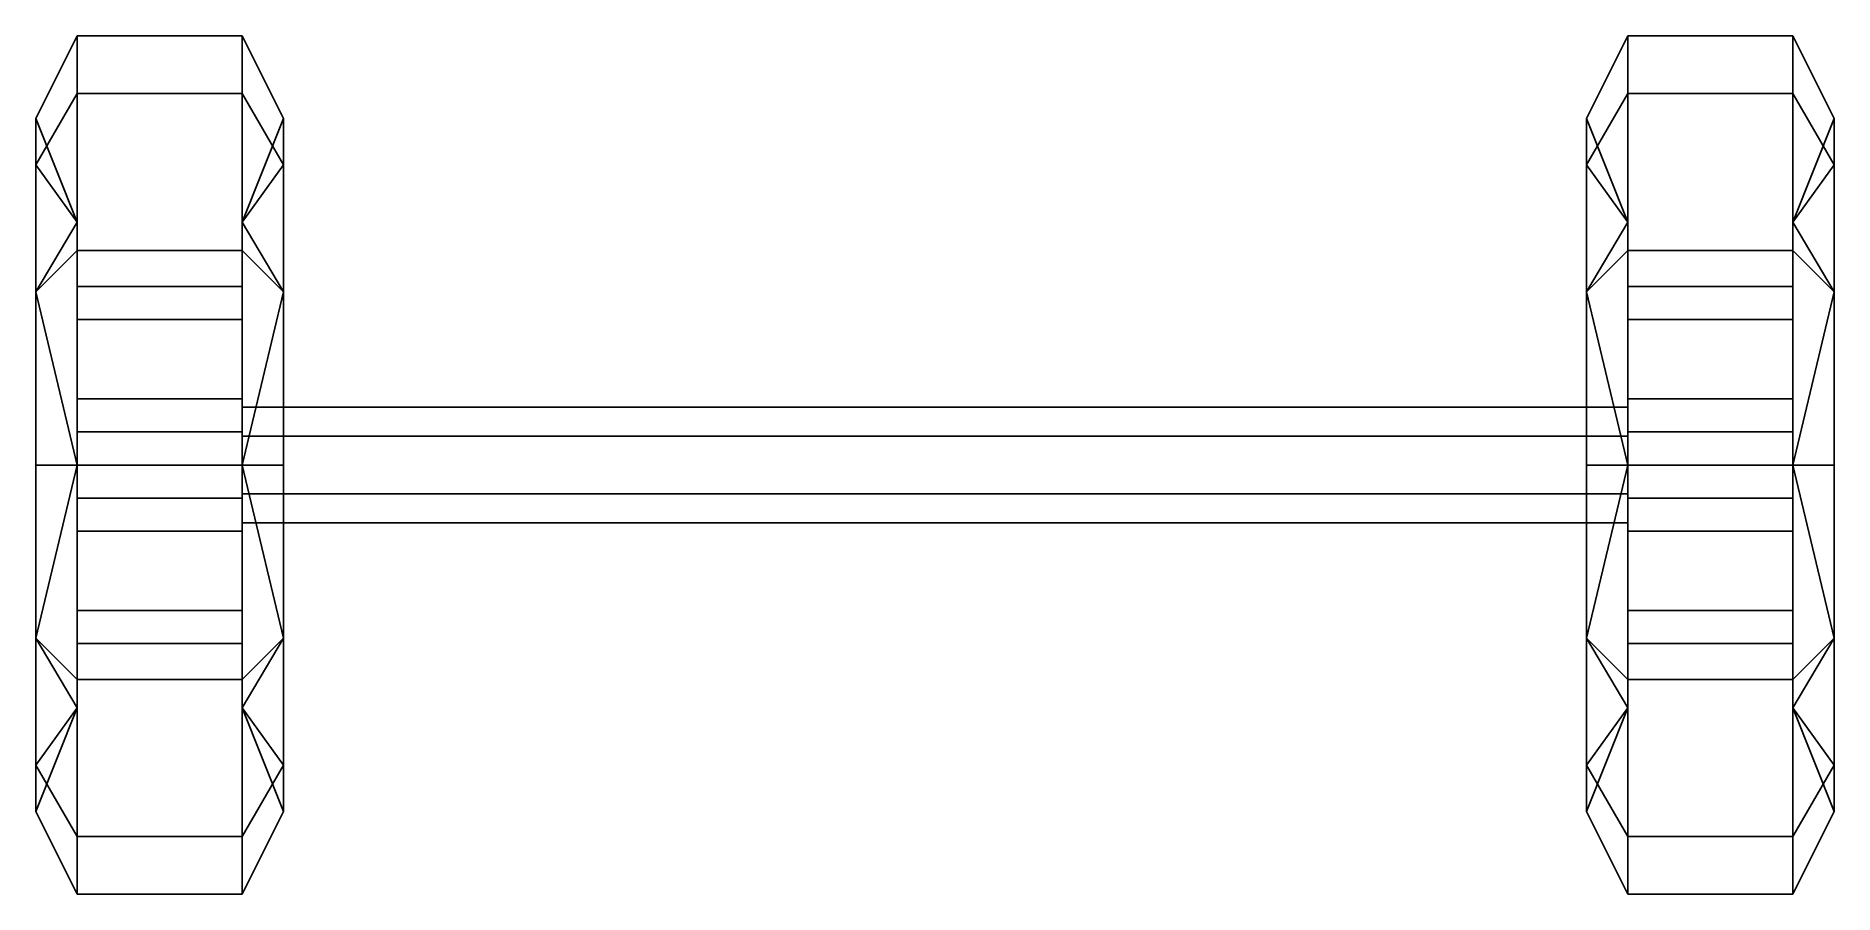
# Model space of a CAD drawing. Extents: x -1.09 to 1.09, y -0.52 to 0.52.
import ezdxf

# ---------------------------------------------------------------- set-up
doc = ezdxf.new("R2010")
doc.units = 0
doc.layers.add('WHEELS', color=2, linetype='CONTINUOUS')

msp = doc.modelspace()

# ---------------------------------------------------------------- linework, layer by layer
at = {"layer": 'WHEELS'}
for points in [[(-1.04, 0.4503, 0.26), (-1.04, 0.52), (-1.09, 0.42), (-1.09, 0.3637, 0.21)], [(-1.04, 0.52), (-1.04, 0.4503, -0.26), (-1.09, 0.3637, -0.21), (-1.09, 0.42)], [(-0.84, 0.4503, 0.26), (-0.84, 0.52), (-1.04, 0.52), (-1.04, 0.4503, 0.26)], [(-0.84, 0.52), (-0.84, 0.4503, -0.26), (-1.04, 0.4503, -0.26), (-1.04, 0.52)], [(-0.84, 0.4503, -0.26), (-0.84, 0.52), (-0.79, 0.42), (-0.79, 0.3637, -0.21)], [(-0.84, 0.52), (-0.84, 0.4503, 0.26), (-0.79, 0.3637, 0.21), (-0.79, 0.42)], [(0.84, 0.52), (0.84, 0.4503, -0.26), (0.79, 0.3637, -0.21), (0.79, 0.42)], [(0.84, 0.4503, 0.26), (0.84, 0.52), (0.79, 0.42), (0.79, 0.3637, 0.21)], [(1.04, 0.52), (1.04, 0.4503, -0.26), (0.84, 0.4503, -0.26), (0.84, 0.52)], [(1.04, 0.4503, 0.26), (1.04, 0.52), (0.84, 0.52), (0.84, 0.4503, 0.26)], [(1.04, 0.4503, -0.26), (1.04, 0.52), (1.09, 0.42), (1.09, 0.3637, -0.21)], [(1.04, 0.52), (1.04, 0.4503, 0.26), (1.09, 0.3637, 0.21), (1.09, 0.42)], [(-1.04, 0.26, 0.4503), (-1.04, 0.4503, 0.26), (-1.09, 0.3637, 0.21), (-1.09, 0.21, 0.3637)], [(-1.04, 0.4503, -0.26), (-1.04, 0.26, -0.4503), (-1.09, 0.21, -0.3637), (-1.09, 0.3637, -0.21)], [(-0.84, 0.26, 0.4503), (-0.84, 0.4503, 0.26), (-1.04, 0.4503, 0.26), (-1.04, 0.26, 0.4503)], [(-0.84, 0.4503, -0.26), (-0.84, 0.26, -0.4503), (-1.04, 0.26, -0.4503), (-1.04, 0.4503, -0.26)], [(-0.84, 0.26, -0.4503), (-0.84, 0.4503, -0.26), (-0.79, 0.3637, -0.21), (-0.79, 0.21, -0.3637)], [(-0.84, 0.4503, 0.26), (-0.84, 0.26, 0.4503), (-0.79, 0.21, 0.3637), (-0.79, 0.3637, 0.21)], [(0.84, 0.4503, -0.26), (0.84, 0.26, -0.4503), (0.79, 0.21, -0.3637), (0.79, 0.3637, -0.21)], [(0.84, 0.26, 0.4503), (0.84, 0.4503, 0.26), (0.79, 0.3637, 0.21), (0.79, 0.21, 0.3637)], [(1.04, 0.4503, -0.26), (1.04, 0.26, -0.4503), (0.84, 0.26, -0.4503), (0.84, 0.4503, -0.26)], [(1.04, 0.26, 0.4503), (1.04, 0.4503, 0.26), (0.84, 0.4503, 0.26), (0.84, 0.26, 0.4503)], [(1.04, 0.26, -0.4503), (1.04, 0.4503, -0.26), (1.09, 0.3637, -0.21), (1.09, 0.21, -0.3637)], [(1.04, 0.4503, 0.26), (1.04, 0.26, 0.4503), (1.09, 0.21, 0.3637), (1.09, 0.3637, 0.21)], [(-1.09, 0.3637, 0.21), (-1.09, 0.42), (-1.04, 0.2944, 0.17)], [(-1.09, 0.42), (-1.09, 0.3637, -0.21), (-1.04, 0.2944, -0.17), (-1.04, 0.2944, 0.17)], [(-0.79, 0.3637, -0.21), (-0.79, 0.42), (-0.84, 0.2944, -0.17)], [(-0.79, 0.42), (-0.79, 0.3637, 0.21), (-0.84, 0.2944, 0.17), (-0.84, 0.2944, -0.17)], [(0.79, 0.42), (0.79, 0.3637, -0.21), (0.84, 0.2944, -0.17), (0.84, 0.2944, 0.17)], [(0.79, 0.3637, 0.21), (0.79, 0.42), (0.84, 0.2944, 0.17)], [(1.09, 0.3637, -0.21), (1.09, 0.42), (1.04, 0.2944, -0.17)], [(1.09, 0.42), (1.09, 0.3637, 0.21), (1.04, 0.2944, 0.17), (1.04, 0.2944, -0.17)], [(-1.09, 0.21, 0.3637), (-1.09, 0.3637, 0.21), (-1.04, 0.2944, 0.17), (-1.04, 0, 0.34)], [(-1.09, 0.3637, -0.21), (-1.09, 0.21, -0.3637), (-1.04, 0.2944, -0.17)], [(-0.79, 0.21, -0.3637), (-0.79, 0.3637, -0.21), (-0.84, 0.2944, -0.17), (-0.84, 0, -0.34)], [(-0.79, 0.3637, 0.21), (-0.79, 0.21, 0.3637), (-0.84, 0.2944, 0.17)], [(0.79, 0.3637, -0.21), (0.79, 0.21, -0.3637), (0.84, 0.2944, -0.17)], [(0.79, 0.21, 0.3637), (0.79, 0.3637, 0.21), (0.84, 0.2944, 0.17), (0.84, 0, 0.34)], [(1.09, 0.21, -0.3637), (1.09, 0.3637, -0.21), (1.04, 0.2944, -0.17), (1.04, 0, -0.34)], [(1.09, 0.3637, 0.21), (1.09, 0.21, 0.3637), (1.04, 0.2944, 0.17)], [(-1.09, 0.21, -0.3637), (-1.09, 0, -0.42), (-1.04, 0, -0.34), (-1.04, 0.2944, -0.17)], [(-1.04, 0.04, -0.2269), (-1.04, 0.1765, -0.1481), (-1.04, 0.2944, -0.17), (-1.04, 0, -0.34)], [(-1.04, 0, 0.34), (-1.04, 0.2944, 0.17), (-1.04, 0.1765, 0.1481), (-1.04, 0.04, 0.2269)], [(-1.04, 0.2944, 0.17), (-1.04, 0.2944, -0.17), (-1.04, 0.2165, -0.0788), (-1.04, 0.2165, 0.0788)], [(-1.04, 0.1765, 0.1481), (-1.04, 0.2944, 0.17), (-1.04, 0.2944, 0.17), (-1.04, 0.2165, 0.0788)], [(-1.04, 0.2165, -0.0788), (-1.04, 0.2944, -0.17), (-1.04, 0.2944, -0.17), (-1.04, 0.1765, -0.1481)], [(-0.84, 0.1765, -0.1481), (-0.84, 0.04, -0.2269), (-0.84, 0, -0.34), (-0.84, 0.2944, -0.17)], [(-0.84, 0.2944, 0.17), (-0.84, 0, 0.34), (-0.84, 0.04, 0.2269), (-0.84, 0.1765, 0.1481)], [(-0.79, 0.21, 0.3637), (-0.79, 0, 0.42), (-0.84, 0, 0.34), (-0.84, 0.2944, 0.17)], [(-0.84, 0.2944, 0.17), (-0.84, 0.2165, 0.0788), (-0.84, 0.2165, -0.0788), (-0.84, 0.2944, -0.17)], [(-0.84, 0.1765, -0.1481), (-0.84, 0.2944, -0.17), (-0.84, 0.2944, -0.17), (-0.84, 0.2165, -0.0788)], [(-0.84, 0.2165, 0.0788), (-0.84, 0.2944, 0.17), (-0.84, 0.2944, 0.17), (-0.84, 0.1765, 0.1481)], [(0.79, 0.21, -0.3637), (0.79, 0, -0.42), (0.84, 0, -0.34), (0.84, 0.2944, -0.17)], [(0.84, 0.04, -0.2269), (0.84, 0.1765, -0.1481), (0.84, 0.2944, -0.17), (0.84, 0, -0.34)], [(0.84, 0, 0.34), (0.84, 0.2944, 0.17), (0.84, 0.1765, 0.1481), (0.84, 0.04, 0.2269)], [(0.84, 0.2944, 0.17), (0.84, 0.2944, -0.17), (0.84, 0.2165, -0.0788), (0.84, 0.2165, 0.0788)], [(0.84, 0.2165, -0.0788), (0.84, 0.2944, -0.17), (0.84, 0.2944, -0.17), (0.84, 0.1765, -0.1481)], [(0.84, 0.1765, 0.1481), (0.84, 0.2944, 0.17), (0.84, 0.2944, 0.17), (0.84, 0.2165, 0.0788)], [(1.04, 0.1765, -0.1481), (1.04, 0.04, -0.2269), (1.04, 0, -0.34), (1.04, 0.2944, -0.17)], [(1.09, 0.21, 0.3637), (1.09, 0, 0.42), (1.04, 0, 0.34), (1.04, 0.2944, 0.17)], [(1.04, 0.2944, 0.17), (1.04, 0, 0.34), (1.04, 0.04, 0.2269), (1.04, 0.1765, 0.1481)], [(1.04, 0.2944, 0.17), (1.04, 0.2165, 0.0788), (1.04, 0.2165, -0.0788), (1.04, 0.2944, -0.17)], [(1.04, 0.1765, -0.1481), (1.04, 0.2944, -0.17), (1.04, 0.2944, -0.17), (1.04, 0.2165, -0.0788)], [(1.04, 0.2165, 0.0788), (1.04, 0.2944, 0.17), (1.04, 0.2944, 0.17), (1.04, 0.1765, 0.1481)], [(-1.04, 0, 0.52), (-1.04, 0.26, 0.4503), (-1.09, 0.21, 0.3637), (-1.09, 0, 0.42)], [(-1.04, 0.26, -0.4503), (-1.04, 0, -0.52), (-1.09, 0, -0.42), (-1.09, 0.21, -0.3637)], [(-0.84, 0, 0.52), (-0.84, 0.26, 0.4503), (-1.04, 0.26, 0.4503), (-1.04, 0, 0.52)], [(-0.84, 0.26, -0.4503), (-0.84, 0, -0.52), (-1.04, 0, -0.52), (-1.04, 0.26, -0.4503)], [(-0.84, 0, -0.52), (-0.84, 0.26, -0.4503), (-0.79, 0.21, -0.3637), (-0.79, 0, -0.42)], [(-0.84, 0.26, 0.4503), (-0.84, 0, 0.52), (-0.79, 0, 0.42), (-0.79, 0.21, 0.3637)], [(0.84, 0.26, -0.4503), (0.84, 0, -0.52), (0.79, 0, -0.42), (0.79, 0.21, -0.3637)], [(0.84, 0, 0.52), (0.84, 0.26, 0.4503), (0.79, 0.21, 0.3637), (0.79, 0, 0.42)], [(1.04, 0.26, -0.4503), (1.04, 0, -0.52), (0.84, 0, -0.52), (0.84, 0.26, -0.4503)], [(1.04, 0, 0.52), (1.04, 0.26, 0.4503), (0.84, 0.26, 0.4503), (0.84, 0, 0.52)], [(1.04, 0, -0.52), (1.04, 0.26, -0.4503), (1.09, 0.21, -0.3637), (1.09, 0, -0.42)], [(1.04, 0.26, 0.4503), (1.04, 0, 0.52), (1.09, 0, 0.42), (1.09, 0.21, 0.3637)], [(-1.09, 0, 0.42), (-1.09, 0.21, 0.3637), (-1.04, 0, 0.34)], [(-0.84, 0.2165, -0.0788), (-0.84, 0.2165, 0.0788), (-1.04, 0.2165, 0.0788), (-1.04, 0.2165, -0.0788)], [(-0.84, 0.2165, 0.0788), (-0.84, 0.08), (-1.04, 0.08), (-1.04, 0.2165, 0.0788)], [(-0.84, 0.08), (-0.84, 0.2165, -0.0788), (-1.04, 0.2165, -0.0788), (-1.04, 0.08)], [(-1.04, 0.04, 0.0693), (-1.04, 0.1765, 0.1481), (-1.04, 0.2165, 0.0788), (-1.04, 0.08)], [(-1.04, 0.08), (-1.04, 0.2165, -0.0788), (-1.04, 0.1765, -0.1481), (-1.04, 0.04, -0.0693)], [(-0.84, 0.08), (-0.84, 0.2165, 0.0788), (-0.84, 0.1765, 0.1481), (-0.84, 0.04, 0.0693)], [(-0.84, 0.04, -0.0693), (-0.84, 0.1765, -0.1481), (-0.84, 0.2165, -0.0788), (-0.84, 0.08)], [(-0.79, 0, -0.42), (-0.79, 0.21, -0.3637), (-0.84, 0, -0.34)], [(0.79, 0, 0.42), (0.79, 0.21, 0.3637), (0.84, 0, 0.34)], [(1.04, 0.2165, 0.0788), (1.04, 0.08), (0.84, 0.08), (0.84, 0.2165, 0.0788)], [(0.84, 0.04, 0.0693), (0.84, 0.1765, 0.1481), (0.84, 0.2165, 0.0788), (0.84, 0.08)], [(1.04, 0.2165, -0.0788), (1.04, 0.2165, 0.0788), (0.84, 0.2165, 0.0788), (0.84, 0.2165, -0.0788)], [(1.04, 0.08), (1.04, 0.2165, -0.0788), (0.84, 0.2165, -0.0788), (0.84, 0.08)], [(0.84, 0.08), (0.84, 0.2165, -0.0788), (0.84, 0.1765, -0.1481), (0.84, 0.04, -0.0693)], [(1.04, 0.08), (1.04, 0.2165, 0.0788), (1.04, 0.1765, 0.1481), (1.04, 0.04, 0.0693)], [(1.04, 0.04, -0.0693), (1.04, 0.1765, -0.1481), (1.04, 0.2165, -0.0788), (1.04, 0.08)], [(1.09, 0, -0.42), (1.09, 0.21, -0.3637), (1.04, 0, -0.34)], [(-0.84, 0.04, -0.2269), (-0.84, 0.1765, -0.1481), (-1.04, 0.1765, -0.1481), (-1.04, 0.04, -0.2269)], [(-0.84, 0.1765, 0.1481), (-0.84, 0.04, 0.2269), (-1.04, 0.04, 0.2269), (-1.04, 0.1765, 0.1481)], [(-0.84, 0.04, 0.0693), (-0.84, 0.1765, 0.1481), (-1.04, 0.1765, 0.1481), (-1.04, 0.04, 0.0693)], [(-0.84, 0.1765, -0.1481), (-0.84, 0.04, -0.0693), (-1.04, 0.04, -0.0693), (-1.04, 0.1765, -0.1481)], [(1.04, 0.04, -0.2269), (1.04, 0.1765, -0.1481), (0.84, 0.1765, -0.1481), (0.84, 0.04, -0.2269)], [(1.04, 0.1765, -0.1481), (1.04, 0.04, -0.0693), (0.84, 0.04, -0.0693), (0.84, 0.1765, -0.1481)], [(1.04, 0.04, 0.0693), (1.04, 0.1765, 0.1481), (0.84, 0.1765, 0.1481), (0.84, 0.04, 0.0693)], [(1.04, 0.1765, 0.1481), (1.04, 0.04, 0.2269), (0.84, 0.04, 0.2269), (0.84, 0.1765, 0.1481)], [(-1.04, -0.08), (-1.04, -0.04, 0.0693), (-1.04, 0.04, 0.0693), (-1.04, 0.08)], [(-1.04, -0.04, -0.0693), (-1.04, -0.08), (-1.04, 0.08), (-1.04, 0.04, -0.0693)], [(-0.84, 0.08), (-0.84, 0.04, 0.0693), (-0.84, -0.04, 0.0693), (-0.84, -0.08)], [(-0.84, 0.04, -0.0693), (-0.84, 0.08), (-0.84, -0.08), (-0.84, -0.04, -0.0693)], [(0.84, 0.035, 0.0606), (0.84, 0.07), (-0.84, 0.07), (-0.84, 0.035, 0.0606)], [(0.84, 0.07), (0.84, 0.035, -0.0606), (-0.84, 0.035, -0.0606), (-0.84, 0.07)], [(0.84, -0.08), (0.84, -0.04, 0.0693), (0.84, 0.04, 0.0693), (0.84, 0.08)], [(0.84, -0.04, -0.0693), (0.84, -0.08), (0.84, 0.08), (0.84, 0.04, -0.0693)], [(1.04, 0.08), (1.04, 0.04, 0.0693), (1.04, -0.04, 0.0693), (1.04, -0.08)], [(1.04, 0.04, -0.0693), (1.04, 0.08), (1.04, -0.08), (1.04, -0.04, -0.0693)], [(-0.84, 0.04, 0.2269), (-0.84, 0.04, 0.0693), (-1.04, 0.04, 0.0693), (-1.04, 0.04, 0.2269)], [(-0.84, 0.04, -0.0693), (-0.84, 0.04, -0.2269), (-1.04, 0.04, -0.2269), (-1.04, 0.04, -0.0693)], [(-1.04, -0.04, 0.0693), (-1.04, -0.04, 0.2269), (-1.04, 0.04, 0.2269), (-1.04, 0.04, 0.0693)], [(-1.04, -0.04, 0.2269), (-1.04, 0, 0.34), (-1.04, 0, 0.34), (-1.04, 0.04, 0.2269)], [(-1.04, 0.04, -0.2269), (-1.04, 0, -0.34), (-1.04, 0, -0.34), (-1.04, -0.04, -0.2269)], [(-1.04, 0.04, -0.0693), (-1.04, 0.04, -0.2269), (-1.04, -0.04, -0.2269), (-1.04, -0.04, -0.0693)], [(-0.84, -0.04, -0.0693), (-0.84, -0.04, -0.2269), (-0.84, 0.04, -0.2269), (-0.84, 0.04, -0.0693)], [(-0.84, -0.04, -0.2269), (-0.84, 0, -0.34), (-0.84, 0, -0.34), (-0.84, 0.04, -0.2269)], [(-0.84, 0.04, 0.2269), (-0.84, 0, 0.34), (-0.84, 0, 0.34), (-0.84, -0.04, 0.2269)], [(-0.84, 0.04, 0.0693), (-0.84, 0.04, 0.2269), (-0.84, -0.04, 0.2269), (-0.84, -0.04, 0.0693)], [(0.84, -0.035, 0.0606), (0.84, 0.035, 0.0606), (-0.84, 0.035, 0.0606), (-0.84, -0.035, 0.0606)], [(0.84, 0.035, -0.0606), (0.84, -0.035, -0.0606), (-0.84, -0.035, -0.0606), (-0.84, 0.035, -0.0606)], [(1.04, 0.04, -0.0693), (1.04, 0.04, -0.2269), (0.84, 0.04, -0.2269), (0.84, 0.04, -0.0693)], [(0.84, 0.04, -0.0693), (0.84, 0.04, -0.2269), (0.84, -0.04, -0.2269), (0.84, -0.04, -0.0693)], [(0.84, 0.04, -0.2269), (0.84, 0, -0.34), (0.84, 0, -0.34), (0.84, -0.04, -0.2269)], [(0.84, -0.04, 0.2269), (0.84, 0, 0.34), (0.84, 0, 0.34), (0.84, 0.04, 0.2269)], [(1.04, 0.04, 0.2269), (1.04, 0.04, 0.0693), (0.84, 0.04, 0.0693), (0.84, 0.04, 0.2269)], [(0.84, -0.04, 0.0693), (0.84, -0.04, 0.2269), (0.84, 0.04, 0.2269), (0.84, 0.04, 0.0693)], [(1.04, -0.04, -0.0693), (1.04, -0.04, -0.2269), (1.04, 0.04, -0.2269), (1.04, 0.04, -0.0693)], [(1.04, -0.04, -0.2269), (1.04, 0, -0.34), (1.04, 0, -0.34), (1.04, 0.04, -0.2269)], [(1.04, 0.04, 0.2269), (1.04, 0, 0.34), (1.04, 0, 0.34), (1.04, -0.04, 0.2269)], [(1.04, 0.04, 0.0693), (1.04, 0.04, 0.2269), (1.04, -0.04, 0.2269), (1.04, -0.04, 0.0693)], [(-1.09, -0.21, 0.3637), (-1.09, 0, 0.42), (-1.04, 0, 0.34), (-1.04, -0.2944, 0.17)], [(-1.09, 0, -0.42), (-1.09, -0.21, -0.3637), (-1.04, 0, -0.34)], [(-1.09, -0.21, -0.3637), (-1.09, -0.3637, -0.21), (-1.04, -0.2944, -0.17), (-1.04, 0, -0.34)], [(-1.04, -0.26, 0.4503), (-1.04, 0, 0.52), (-1.09, 0, 0.42), (-1.09, -0.21, 0.3637)], [(-1.04, 0, -0.52), (-1.04, -0.26, -0.4503), (-1.09, -0.21, -0.3637), (-1.09, 0, -0.42)], [(-0.84, -0.26, 0.4503), (-0.84, 0, 0.52), (-1.04, 0, 0.52), (-1.04, -0.26, 0.4503)], [(-0.84, 0, -0.52), (-0.84, -0.26, -0.4503), (-1.04, -0.26, -0.4503), (-1.04, 0, -0.52)], [(-1.04, -0.2944, 0.17), (-1.04, 0, 0.34), (-1.04, -0.04, 0.2269), (-1.04, -0.1765, 0.1481)], [(-1.04, -0.1765, -0.1481), (-1.04, -0.04, -0.2269), (-1.04, 0, -0.34), (-1.04, -0.2944, -0.17)], [(-0.84, -0.04, -0.2269), (-0.84, -0.1765, -0.1481), (-0.84, -0.2944, -0.17), (-0.84, 0, -0.34)], [(-0.79, -0.21, -0.3637), (-0.79, 0, -0.42), (-0.84, 0, -0.34), (-0.84, -0.2944, -0.17)], [(-0.84, -0.26, -0.4503), (-0.84, 0, -0.52), (-0.79, 0, -0.42), (-0.79, -0.21, -0.3637)], [(-0.84, 0, 0.34), (-0.84, -0.2944, 0.17), (-0.84, -0.1765, 0.1481), (-0.84, -0.04, 0.2269)], [(-0.79, -0.21, 0.3637), (-0.79, -0.3637, 0.21), (-0.84, -0.2944, 0.17), (-0.84, 0, 0.34)], [(-0.84, 0, 0.52), (-0.84, -0.26, 0.4503), (-0.79, -0.21, 0.3637), (-0.79, 0, 0.42)], [(-0.79, 0, 0.42), (-0.79, -0.21, 0.3637), (-0.84, 0, 0.34)], [(0.79, -0.21, -0.3637), (0.79, -0.3637, -0.21), (0.84, -0.2944, -0.17), (0.84, 0, -0.34)], [(0.84, 0, -0.52), (0.84, -0.26, -0.4503), (0.79, -0.21, -0.3637), (0.79, 0, -0.42)], [(0.79, 0, -0.42), (0.79, -0.21, -0.3637), (0.84, 0, -0.34)], [(0.79, -0.21, 0.3637), (0.79, 0, 0.42), (0.84, 0, 0.34), (0.84, -0.2944, 0.17)], [(0.84, -0.26, 0.4503), (0.84, 0, 0.52), (0.79, 0, 0.42), (0.79, -0.21, 0.3637)], [(0.84, -0.1765, -0.1481), (0.84, -0.04, -0.2269), (0.84, 0, -0.34), (0.84, -0.2944, -0.17)], [(1.04, 0, -0.52), (1.04, -0.26, -0.4503), (0.84, -0.26, -0.4503), (0.84, 0, -0.52)], [(0.84, -0.2944, 0.17), (0.84, 0, 0.34), (0.84, -0.04, 0.2269), (0.84, -0.1765, 0.1481)], [(1.04, -0.26, 0.4503), (1.04, 0, 0.52), (0.84, 0, 0.52), (0.84, -0.26, 0.4503)], [(1.09, -0.21, -0.3637), (1.09, 0, -0.42), (1.04, 0, -0.34), (1.04, -0.2944, -0.17)], [(1.04, -0.04, -0.2269), (1.04, -0.1765, -0.1481), (1.04, -0.2944, -0.17), (1.04, 0, -0.34)], [(1.04, -0.26, -0.4503), (1.04, 0, -0.52), (1.09, 0, -0.42), (1.09, -0.21, -0.3637)], [(1.09, -0.21, 0.3637), (1.09, -0.3637, 0.21), (1.04, -0.2944, 0.17), (1.04, 0, 0.34)], [(1.04, 0, 0.34), (1.04, -0.2944, 0.17), (1.04, -0.1765, 0.1481), (1.04, -0.04, 0.2269)], [(1.09, 0, 0.42), (1.09, -0.21, 0.3637), (1.04, 0, 0.34)], [(1.04, 0, 0.52), (1.04, -0.26, 0.4503), (1.09, -0.21, 0.3637), (1.09, 0, 0.42)], [(-0.84, -0.04, 0.2269), (-0.84, -0.1765, 0.1481), (-1.04, -0.1765, 0.1481), (-1.04, -0.04, 0.2269)], [(-0.84, -0.1765, -0.1481), (-0.84, -0.04, -0.2269), (-1.04, -0.04, -0.2269), (-1.04, -0.1765, -0.1481)], [(-0.84, -0.04, 0.0693), (-0.84, -0.04, 0.2269), (-1.04, -0.04, 0.2269), (-1.04, -0.04, 0.0693)], [(-0.84, -0.04, -0.2269), (-0.84, -0.04, -0.0693), (-1.04, -0.04, -0.0693), (-1.04, -0.04, -0.2269)], [(-0.84, -0.04, -0.0693), (-0.84, -0.1765, -0.1481), (-1.04, -0.1765, -0.1481), (-1.04, -0.04, -0.0693)], [(-0.84, -0.1765, 0.1481), (-0.84, -0.04, 0.0693), (-1.04, -0.04, 0.0693), (-1.04, -0.1765, 0.1481)], [(-1.04, -0.04, -0.0693), (-1.04, -0.1765, -0.1481), (-1.04, -0.2165, -0.0788), (-1.04, -0.08)], [(-1.04, -0.08), (-1.04, -0.2165, 0.0788), (-1.04, -0.1765, 0.1481), (-1.04, -0.04, 0.0693)], [(0.84, -0.07), (0.84, -0.035, 0.0606), (-0.84, -0.035, 0.0606), (-0.84, -0.07)], [(0.84, -0.035, -0.0606), (0.84, -0.07), (-0.84, -0.07), (-0.84, -0.035, -0.0606)], [(-0.84, -0.04, 0.0693), (-0.84, -0.1765, 0.1481), (-0.84, -0.2165, 0.0788), (-0.84, -0.08)], [(-0.84, -0.08), (-0.84, -0.2165, -0.0788), (-0.84, -0.1765, -0.1481), (-0.84, -0.04, -0.0693)], [(1.04, -0.04, -0.2269), (1.04, -0.04, -0.0693), (0.84, -0.04, -0.0693), (0.84, -0.04, -0.2269)], [(1.04, -0.1765, -0.1481), (1.04, -0.04, -0.2269), (0.84, -0.04, -0.2269), (0.84, -0.1765, -0.1481)], [(0.84, -0.08), (0.84, -0.2165, 0.0788), (0.84, -0.1765, 0.1481), (0.84, -0.04, 0.0693)], [(1.04, -0.04, -0.0693), (1.04, -0.1765, -0.1481), (0.84, -0.1765, -0.1481), (0.84, -0.04, -0.0693)], [(0.84, -0.04, -0.0693), (0.84, -0.1765, -0.1481), (0.84, -0.2165, -0.0788), (0.84, -0.08)], [(1.04, -0.04, 0.0693), (1.04, -0.04, 0.2269), (0.84, -0.04, 0.2269), (0.84, -0.04, 0.0693)], [(1.04, -0.1765, 0.1481), (1.04, -0.04, 0.0693), (0.84, -0.04, 0.0693), (0.84, -0.1765, 0.1481)], [(1.04, -0.04, 0.2269), (1.04, -0.1765, 0.1481), (0.84, -0.1765, 0.1481), (0.84, -0.04, 0.2269)], [(1.04, -0.04, 0.0693), (1.04, -0.1765, 0.1481), (1.04, -0.2165, 0.0788), (1.04, -0.08)], [(1.04, -0.08), (1.04, -0.2165, -0.0788), (1.04, -0.1765, -0.1481), (1.04, -0.04, -0.0693)], [(-0.84, -0.2165, -0.0788), (-0.84, -0.08), (-1.04, -0.08), (-1.04, -0.2165, -0.0788)], [(-0.84, -0.08), (-0.84, -0.2165, 0.0788), (-1.04, -0.2165, 0.0788), (-1.04, -0.08)], [(1.04, -0.08), (1.04, -0.2165, 0.0788), (0.84, -0.2165, 0.0788), (0.84, -0.08)], [(1.04, -0.2165, -0.0788), (1.04, -0.08), (0.84, -0.08), (0.84, -0.2165, -0.0788)], [(-1.04, -0.1765, -0.1481), (-1.04, -0.2944, -0.17), (-1.04, -0.2944, -0.17), (-1.04, -0.2165, -0.0788)], [(-1.04, -0.2165, 0.0788), (-1.04, -0.2944, 0.17), (-1.04, -0.2944, 0.17), (-1.04, -0.1765, 0.1481)], [(-0.84, -0.2165, -0.0788), (-0.84, -0.2944, -0.17), (-0.84, -0.2944, -0.17), (-0.84, -0.1765, -0.1481)], [(-0.84, -0.1765, 0.1481), (-0.84, -0.2944, 0.17), (-0.84, -0.2944, 0.17), (-0.84, -0.2165, 0.0788)], [(0.84, -0.1765, -0.1481), (0.84, -0.2944, -0.17), (0.84, -0.2944, -0.17), (0.84, -0.2165, -0.0788)], [(0.84, -0.2165, 0.0788), (0.84, -0.2944, 0.17), (0.84, -0.2944, 0.17), (0.84, -0.1765, 0.1481)], [(1.04, -0.2165, -0.0788), (1.04, -0.2944, -0.17), (1.04, -0.2944, -0.17), (1.04, -0.1765, -0.1481)], [(1.04, -0.1765, 0.1481), (1.04, -0.2944, 0.17), (1.04, -0.2944, 0.17), (1.04, -0.2165, 0.0788)], [(-1.09, -0.3637, 0.21), (-1.09, -0.21, 0.3637), (-1.04, -0.2944, 0.17)], [(-1.04, -0.4503, 0.26), (-1.04, -0.26, 0.4503), (-1.09, -0.21, 0.3637), (-1.09, -0.3637, 0.21)], [(-1.04, -0.26, -0.4503), (-1.04, -0.4503, -0.26), (-1.09, -0.3637, -0.21), (-1.09, -0.21, -0.3637)], [(-0.84, -0.2165, 0.0788), (-0.84, -0.2165, -0.0788), (-1.04, -0.2165, -0.0788), (-1.04, -0.2165, 0.0788)], [(-1.04, -0.2944, 0.17), (-1.04, -0.2165, 0.0788), (-1.04, -0.2165, -0.0788), (-1.04, -0.2944, -0.17)], [(-0.79, -0.3637, -0.21), (-0.79, -0.21, -0.3637), (-0.84, -0.2944, -0.17)], [(-0.84, -0.4503, -0.26), (-0.84, -0.26, -0.4503), (-0.79, -0.21, -0.3637), (-0.79, -0.3637, -0.21)], [(-0.84, -0.26, 0.4503), (-0.84, -0.4503, 0.26), (-0.79, -0.3637, 0.21), (-0.79, -0.21, 0.3637)], [(-0.84, -0.2944, 0.17), (-0.84, -0.2944, -0.17), (-0.84, -0.2165, -0.0788), (-0.84, -0.2165, 0.0788)], [(0.84, -0.26, -0.4503), (0.84, -0.4503, -0.26), (0.79, -0.3637, -0.21), (0.79, -0.21, -0.3637)], [(0.79, -0.3637, 0.21), (0.79, -0.21, 0.3637), (0.84, -0.2944, 0.17)], [(0.84, -0.4503, 0.26), (0.84, -0.26, 0.4503), (0.79, -0.21, 0.3637), (0.79, -0.3637, 0.21)], [(0.84, -0.2944, 0.17), (0.84, -0.2165, 0.0788), (0.84, -0.2165, -0.0788), (0.84, -0.2944, -0.17)], [(1.04, -0.2165, 0.0788), (1.04, -0.2165, -0.0788), (0.84, -0.2165, -0.0788), (0.84, -0.2165, 0.0788)], [(1.09, -0.3637, -0.21), (1.09, -0.21, -0.3637), (1.04, -0.2944, -0.17)], [(1.04, -0.4503, -0.26), (1.04, -0.26, -0.4503), (1.09, -0.21, -0.3637), (1.09, -0.3637, -0.21)], [(1.04, -0.26, 0.4503), (1.04, -0.4503, 0.26), (1.09, -0.3637, 0.21), (1.09, -0.21, 0.3637)], [(1.04, -0.2944, 0.17), (1.04, -0.2944, -0.17), (1.04, -0.2165, -0.0788), (1.04, -0.2165, 0.0788)], [(-0.84, -0.4503, 0.26), (-0.84, -0.26, 0.4503), (-1.04, -0.26, 0.4503), (-1.04, -0.4503, 0.26)], [(-0.84, -0.26, -0.4503), (-0.84, -0.4503, -0.26), (-1.04, -0.4503, -0.26), (-1.04, -0.26, -0.4503)], [(1.04, -0.26, -0.4503), (1.04, -0.4503, -0.26), (0.84, -0.4503, -0.26), (0.84, -0.26, -0.4503)], [(1.04, -0.4503, 0.26), (1.04, -0.26, 0.4503), (0.84, -0.26, 0.4503), (0.84, -0.4503, 0.26)], [(-1.09, -0.42), (-1.09, -0.3637, 0.21), (-1.04, -0.2944, 0.17), (-1.04, -0.2944, -0.17)], [(-1.09, -0.3637, -0.21), (-1.09, -0.42), (-1.04, -0.2944, -0.17)], [(-0.79, -0.42), (-0.79, -0.3637, -0.21), (-0.84, -0.2944, -0.17), (-0.84, -0.2944, 0.17)], [(-0.79, -0.3637, 0.21), (-0.79, -0.42), (-0.84, -0.2944, 0.17)], [(0.79, -0.3637, -0.21), (0.79, -0.42), (0.84, -0.2944, -0.17)], [(0.79, -0.42), (0.79, -0.3637, 0.21), (0.84, -0.2944, 0.17), (0.84, -0.2944, -0.17)], [(1.09, -0.42), (1.09, -0.3637, -0.21), (1.04, -0.2944, -0.17), (1.04, -0.2944, 0.17)], [(1.09, -0.3637, 0.21), (1.09, -0.42), (1.04, -0.2944, 0.17)], [(-1.04, -0.52), (-1.04, -0.4503, 0.26), (-1.09, -0.3637, 0.21), (-1.09, -0.42)], [(-1.04, -0.4503, -0.26), (-1.04, -0.52), (-1.09, -0.42), (-1.09, -0.3637, -0.21)], [(-0.84, -0.52), (-0.84, -0.4503, -0.26), (-0.79, -0.3637, -0.21), (-0.79, -0.42)], [(-0.84, -0.4503, 0.26), (-0.84, -0.52), (-0.79, -0.42), (-0.79, -0.3637, 0.21)], [(0.84, -0.4503, -0.26), (0.84, -0.52), (0.79, -0.42), (0.79, -0.3637, -0.21)], [(0.84, -0.52), (0.84, -0.4503, 0.26), (0.79, -0.3637, 0.21), (0.79, -0.42)], [(1.04, -0.52), (1.04, -0.4503, -0.26), (1.09, -0.3637, -0.21), (1.09, -0.42)], [(1.04, -0.4503, 0.26), (1.04, -0.52), (1.09, -0.42), (1.09, -0.3637, 0.21)], [(-0.84, -0.52), (-0.84, -0.4503, 0.26), (-1.04, -0.4503, 0.26), (-1.04, -0.52)], [(-0.84, -0.4503, -0.26), (-0.84, -0.52), (-1.04, -0.52), (-1.04, -0.4503, -0.26)], [(1.04, -0.4503, -0.26), (1.04, -0.52), (0.84, -0.52), (0.84, -0.4503, -0.26)], [(1.04, -0.52), (1.04, -0.4503, 0.26), (0.84, -0.4503, 0.26), (0.84, -0.52)]]:
    msp.add_3dface(points, dxfattribs=at)

doc.saveas('drawing.dxf')
